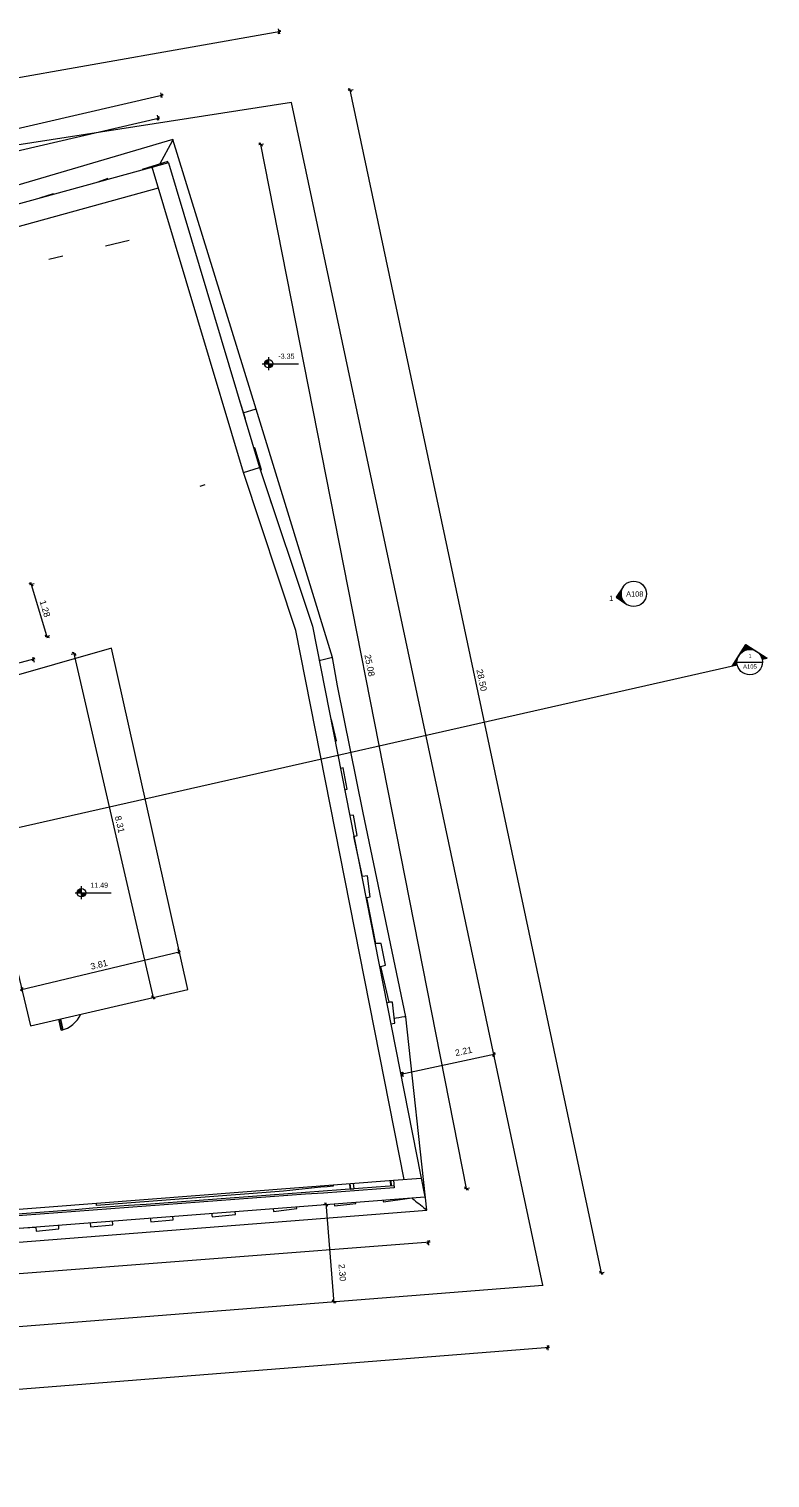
# Model space of a CAD drawing. Header units: millimetres. Extents: x -59427 to 524, y -410223 to 3435.
# Drawn here: x -27299 to -9823, y -410064 to -375908 of the extents above; entities that cross this region are included whole.
import ezdxf

# ---------------------------------------------------------------- set-up
doc = ezdxf.new("R2010")
doc.units = ezdxf.units.MM
for name, color, linetype, lineweight in [('A-ANNO-DIMS', 211, 'Continuous', 9), ('A-ANNO-DIMS-50', 211, 'Continuous', 9), ('A-DETL-THIN', 151, 'Continuous', 18), ('A-DOOR', 31, 'Continuous', 18), ('A-FLOR', 192, 'Continuous', 18), ('A-FLOR-HRAL', 11, 'Continuous', 18), ('A-GLAZ', 151, 'Continuous', 18), ('A-WALL', 113, 'Continuous', 18), ('G-ANNO-DIMS', 111, 'Continuous', 9), ('G-ANNO-SYMB', 111, 'Continuous', 9)]:
    doc.layers.add(name, color=color, linetype=linetype, lineweight=lineweight)
doc.styles.add('Arial', font='arial.ttf', dxfattribs={"height": 125})
doc.styles.add('Arial_1', font='arial.ttf', dxfattribs={"height": 100})
doc.styles.add('Arial_2', font='arial.ttf', dxfattribs={"height": 120})
doc.styles.add('Arial_3', font='arial.ttf', dxfattribs={"height": 150})
doc.dimstyles.new('3mm', dxfattribs={"dimscale": 304.8, "dimtxt": 153.03891, "dimasz": 0.246063, "dimexe": 0.229659, "dimexo": 0.0625, "dimgap": 0.082021, "dimtad": 1, "dimlfac": 0.001, "dimrnd": 0.01, "dimzin": 0, "dimdsep": 46, "dimtxsty": 'Arial_3', "dimblk1": 'OBLIQUE', "dimblk2": 'OBLIQUE', "dimsah": 1, "dimcen": 0.09, "dimdle": 0.131234, "dimazin": 0, "dimtfac": 1, "dimtdec": 4, "dimtix": 1, "dimtmove": 0, "dimatfit": 3, "dimfxl": 0.147638, "dimfxlon": 1, "dimtvp": 1, "dimtolj": 1, "dimtzin": 0, "dimarcsym": 2})
doc.dimstyles.new('3mm_1', dxfattribs={"dimscale": 304.8, "dimtxt": 153.03891, "dimasz": 0.246063, "dimexe": 0.229659, "dimexo": 0.0625, "dimgap": 0.082021, "dimtad": 1, "dimlfac": 0.001, "dimrnd": 0.01, "dimzin": 0, "dimdsep": 46, "dimtxsty": 'Arial_3', "dimblk1": 'OBLIQUE', "dimblk2": 'OBLIQUE', "dimsah": 1, "dimcen": 0.09, "dimdle": 0.131234, "dimazin": 0, "dimtfac": 1, "dimtdec": 4, "dimtix": 1, "dimtmove": 2, "dimatfit": 3, "dimfxl": 0.147638, "dimfxlon": 1, "dimtvp": 1, "dimtolj": 1, "dimtzin": 0, "dimarcsym": 2})

# ---------------------------------------------------------------- blocks, each defined once
blk = doc.blocks.new('Railings 1 - Railings 1-518109-00_Site')
at = {"layer": 'A-FLOR-HRAL'}
for p, q in [((-23904, -378513), (-36913, -382349)), ((-23925, -378552), (-24213, -379090)), ((-21942, -384870), (-23904, -378513)), ((-24027, -379033), (-24630, -379217)), ((-24018, -379064), (-24027, -379033)), ((-25441, -379435), (-25674, -379518)), ((-25435, -379452), (-25441, -379435)), ((-24630, -379217), (-24626, -379230)), ((-26726, -379796), (-27049, -379894)), ((-26723, -379805), (-26726, -379796)), ((-33309, -381603), (-33823, -381751)), ((-33823, -381751), (-33823, -381751)), ((-33306, -381610), (-33309, -381603)), ((-34712, -381988), (-35221, -382115)), ((-35221, -382115), (-35212, -382152)), ((-34710, -381995), (-34712, -381988)), ((-36913, -382349), (-36174, -385451)), ((-36876, -382370), (-36312, -382697)), ((-36098, -383907), (-36037, -383886)), ((-22190, -385094), (-22351, -384600)), ((-21972, -384879), (-22235, -384958)), ((-20139, -390723), (-21942, -384870)), ((-22201, -385099), (-22190, -385094)), ((-36174, -385451), (-36143, -385443)), ((-35702, -385338), (-36143, -385443)), ((-21973, -385784), (-21994, -385791)), ((-21819, -386296), (-21973, -385784)), ((-21839, -386302), (-21819, -386296)), ((-21599, -387013), (-21602, -387014)), ((-21535, -387216), (-21599, -387013)), ((-51824, -389112), (-53699, -389592)), ((-51816, -389142), (-51824, -389112)), ((-51816, -389142), (-51667, -389725)), ((-53699, -389592), (-53549, -390203)), ((-51318, -389698), (-51786, -389824)), ((-51272, -389867), (-51318, -389698)), ((-51800, -389759), (-51667, -389725)), ((-51754, -389969), (-51272, -389867)), ((-52867, -390289), (-52871, -390272)), ((-52731, -390241), (-52728, -390253)), ((-20167, -392181), (-20182, -392184)), ((-20050, -392688), (-20167, -392181)), ((-20081, -392695), (-20050, -392688)), ((-19893, -393327), (-19954, -393340)), ((-19795, -393823), (-19893, -393327)), ((-52728, -393561), (-50977, -400719)), ((-52432, -393487), (-52410, -393592)), ((-52410, -393592), (-52341, -393580)), ((-19856, -393839), (-19795, -393823)), ((-19643, -394438), (-19736, -394446)), ((-19558, -394921), (-19643, -394438)), ((-18412, -399191), (-19418, -394384)), ((-51994, -394989), (-52047, -395008)), ((-52047, -395008), (-51947, -395483)), ((-19637, -394945), (-19558, -394921)), ((-19437, -395889), (-19637, -394945)), ((-51947, -395483), (-51875, -395483)), ((-19319, -395866), (-19437, -395889)), ((-19249, -396366), (-19319, -395866)), ((-19332, -396383), (-19249, -396366)), ((-19118, -397467), (-19332, -396383)), ((-51558, -396790), (-51638, -396815)), ((-51638, -396815), (-51539, -397325)), ((-51539, -397325), (-51452, -397304)), ((-51452, -397304), (-51128, -398645)), ((-18993, -397467), (-19118, -397467)), ((-18893, -397973), (-18993, -397467)), ((-18999, -398003), (-18893, -397973)), ((-18804, -398848), (-18999, -398003)), ((-51128, -398645), (-51233, -398684)), ((-51233, -398684), (-51141, -399155)), ((-18865, -398860), (-18804, -398848)), ((-18782, -398844), (-18804, -398848)), ((-18725, -398844), (-18782, -398844)), ((-18672, -399346), (-18725, -398844)), ((-51141, -399155), (-51001, -399155)), ((-51001, -399155), (-50715, -400500)), ((-17919, -403747), (-18412, -399191)), ((-18768, -399356), (-18672, -399346)), ((-50715, -400500), (-50813, -400539)), ((-50813, -400539), (-50779, -400675)), ((-18780, -403050), (-18770, -403186)), ((-18768, -403049), (-18759, -403185)), ((-21539, -403709), (-21530, -403782)), ((-21530, -403782), (-20984, -403715)), ((-20984, -403715), (-20989, -403666)), ((-20104, -403598), (-20094, -403647)), ((-20094, -403647), (-19588, -403594)), ((-19588, -403594), (-19588, -403558)), ((-18952, -403509), (-18935, -403556)), ((-18935, -403556), (-18326, -403470)), ((-18326, -403470), (-18327, -403460)), ((-44925, -405864), (-17919, -403747)), ((-25859, -404043), (-25851, -404143)), ((-25318, -404100), (-25328, -404002)), ((-24439, -403934), (-24425, -404026)), ((-24425, -404026), (-23897, -403978)), ((-23897, -403978), (-23905, -403892)), ((-22991, -403821), (-22978, -403908)), ((-22978, -403908), (-22426, -403850)), ((-22426, -403850), (-22433, -403778)), ((-29604, -404333), (-29593, -404424)), ((-29593, -404424), (-29051, -404367)), ((-29051, -404367), (-29060, -404291)), ((-28348, -404236), (-28337, -404327)), ((-28337, -404327), (-27813, -404287)), ((-27813, -404287), (-27825, -404196)), ((-27423, -404164), (-27137, -404151)), ((-27137, -404151), (-27130, -404246)), ((-27130, -404246), (-26593, -404190)), ((-26593, -404190), (-26593, -404100)), ((-25851, -404143), (-25318, -404100)), ((-34855, -404759), (-34857, -404740)), ((-33858, -404663), (-33852, -404714)), ((-33852, -404714), (-33445, -404671)), ((-33445, -404671), (-33448, -404631)), ((-32513, -404558), (-32504, -404618)), ((-32504, -404618), (-31976, -404577)), ((-31976, -404577), (-31980, -404517)), ((-31134, -404452), (-31122, -404516)), ((-31122, -404516), (-30583, -404483)), ((-30583, -404483), (-30591, -404410)), ((-39727, -405135), (-39260, -405089)), ((-39260, -405089), (-39261, -405081)), ((-35376, -404780), (-35374, -404795)), ((-35374, -404795), (-34855, -404759)), ((-42627, -405348), (-42481, -405330)), ((-42627, -405341), (-42627, -405348)), ((-41168, -405228), (-41166, -405239)), ((-41166, -405239), (-40647, -405203)), ((-40647, -405203), (-40647, -405188)), ((-39731, -405117), (-39727, -405135))]:
    blk.add_line(p, q, dxfattribs=at)
at = {"layer": 'A-FLOR-HRAL', "flags": 128}
for points in [[(-21942, -384870), (-21943, -384870), (-21947, -384871), (-21953, -384873), (-21962, -384876), (-21972, -384879)], [(-20169, -390730), (-20234, -390746), (-20299, -390762), (-20364, -390778), (-20429, -390794), (-20455, -390801)], [(-19418, -394384), (-20020, -391394), (-20139, -390723)], [(-18443, -399195), (-18509, -399205), (-18576, -399214), (-18642, -399224), (-18684, -399230)]]:
    blk.add_lwpolyline(points, dxfattribs=at)
at = {"layer": 'A-FLOR-HRAL'}
blk.add_arc((-34869, -383474), 1304, 117.54, 199.4076, dxfattribs=at)
for points, knots in [([(-23904, -378513), (-23904, -378513), (-23904, -378514), (-23907, -378518), (-23909, -378523), (-23912, -378528), (-23914, -378533), (-23919, -378541), (-23922, -378547), (-23925, -378552)], [0.1666667, 0.1666667, 0.1666667, 0.1666667, 0.3333333, 0.5, 0.5833333, 0.6666667, 0.75, 0.8333333, 1, 1, 1, 1]), ([(-36913, -382349), (-36913, -382349), (-36912, -382349), (-36908, -382352), (-36903, -382354), (-36899, -382357), (-36894, -382360), (-36886, -382364), (-36880, -382368), (-36876, -382370)], [0.1666667, 0.1666667, 0.1666667, 0.1666667, 0.3333333, 0.5, 0.5833333, 0.6666667, 0.75, 0.8333333, 1, 1, 1, 1]), ([(-53699, -389592), (-53699, -389592), (-53699, -389592), (-53698, -389592), (-53697, -389593), (-53696, -389593), (-53694, -389594), (-53693, -389595), (-53692, -389596), (-53690, -389597), (-53687, -389598), (-53685, -389600), (-53683, -389601), (-53681, -389602), (-53679, -389603), (-53677, -389605), (-53674, -389606), (-53669, -389610), (-53664, -389612), (-53661, -389614)], [0.1428571, 0.1428571, 0.1428571, 0.1428571, 0.2142857, 0.25, 0.2857143, 0.3571429, 0.3928571, 0.4285714, 0.4642857, 0.5, 0.5714286, 0.6071429, 0.6428571, 0.6785714, 0.7142857, 0.75, 0.7857143, 0.8571429, 1, 1, 1, 1]), ([(-53661, -389614), (-53552, -389678), (-53424, -389754), (-53296, -389830), (-53277, -389841)], [0, 0, 0, 0, 0.4444444, 0.5239717, 0.5239717, 0.5239717, 0.5239717]), ([(-20139, -390723), (-20139, -390723), (-20139, -390723), (-20141, -390723), (-20150, -390725), (-20160, -390728), (-20166, -390729), (-20169, -390730)], [-0.8571429, -0.8571429, -0.8571429, -0.8571429, -0.7857143, -0.5714286, -0.2857143, -0.1428571, 0, 0, 0, 0]), ([(-18412, -399191), (-18412, -399191), (-18412, -399191), (-18415, -399191), (-18424, -399193), (-18434, -399194), (-18440, -399195), (-18443, -399195)], [-0.8571429, -0.8571429, -0.8571429, -0.8571429, -0.7857143, -0.5714286, -0.2857143, -0.1428571, 0, 0, 0, 0]), ([(-18276, -403456), (-18269, -403462), (-18162, -403550), (-18054, -403637), (-17954, -403719)], [-0.4763319, -0.4763319, -0.4763319, -0.4763319, -0.4444444, 0, 0, 0, 0]), ([(-17954, -403719), (-17952, -403720), (-17949, -403723), (-17945, -403726), (-17942, -403729), (-17939, -403731), (-17937, -403732), (-17936, -403734), (-17933, -403736), (-17931, -403738), (-17929, -403739), (-17928, -403741), (-17926, -403742), (-17925, -403743), (-17924, -403744), (-17922, -403745), (-17921, -403745), (-17921, -403746), (-17920, -403747), (-17920, -403747), (-17919, -403747), (-17920, -403747)], [-1, -1, -1, -1, -0.8928571, -0.8392857, -0.7857143, -0.7321429, -0.7053571, -0.6785714, -0.625, -0.5714286, -0.5357143, -0.5, -0.4642857, -0.4285714, -0.3928571, -0.3571429, -0.3214286, -0.2857143, -0.25, -0.2142857, -0.1428571, -0.1428571, -0.1428571, -0.1428571])]:
    blk.add_open_spline(points, degree=3, knots=knots, dxfattribs=at)
blk = doc.blocks.new('Doors_IntSgl - 0_75x2_3m-1609931-00_Site')
at = {"layer": 'A-DOOR'}
for p, q in [((295, 726), (295, 460)), ((333, 726), (295, 726)), ((295, 460), (295, 726)), ((295, 726), (333, 726)), ((333, 460), (333, 726)), ((333, 726), (333, 460))]:
    blk.add_line(p, q, dxfattribs=at)
blk.add_arc((333, 60), 666, 90, 143.0334, dxfattribs=at)
blk = doc.blocks.new('Windows 6 - Windows 6-2048703-00_Site')
at = {"layer": 'A-GLAZ'}
for p, q in [((-19712, -403254), (-19725, -403123)), ((-19720, -403179), (-19723, -403179)), ((-19714, -403254), (-19712, -403254)), ((-19712, -403254), (-19640, -403246)), ((-19653, -403117), (-19640, -403246)), ((-19640, -403246), (-19639, -403250))]:
    blk.add_line(p, q, dxfattribs=at)
blk = doc.blocks.new('Elevation - Filled_Arrow-192978-00_Site')
at = {"layer": 'G-ANNO-SYMB'}
blk.add_circle((0, 0), 6, dxfattribs=at)
blk = doc.blocks.new('Elevation - Filled_Arrow-192707-00_Site')
at = {"layer": 'G-ANNO-SYMB'}
h = blk.add_hatch(color=256, dxfattribs=at)
edge = h.paths.add_edge_path()
edge.add_line((-4.24, 4.24), (0, 8.48))
edge.add_line((0, 8.48), (4.24, 4.24))
edge.add_arc((0, 0), 6, 45, 135)
for p, q in [((0, 8.48), (-4.24, 4.24)), ((0, 8.48), (-4.24, 4.24)), ((4.24, 4.24), (0, 8.48)), ((4.24, 4.24), (0, 8.48))]:
    blk.add_line(p, q, dxfattribs=at)
blk.add_arc((0, 0), 6, 45, 135, dxfattribs=at)
blk.add_arc((0, 0), 6, 45, 135, dxfattribs=at)
blk = doc.blocks.new('Section - Standard-1049-00_Site')
at = {"layer": 'G-ANNO-SYMB'}
h = blk.add_hatch(color=256, dxfattribs=at)
edge = h.paths.add_edge_path()
edge.add_line((-6, 8.49), (-6, 6))
edge.add_arc((-6, 0), 6, 90, 135)
edge.add_line((-10.24, 4.24), (-6, 8.49))
h = blk.add_hatch(color=256, dxfattribs=at)
edge = h.paths.add_edge_path()
edge.add_line((-6, 8.49), (-1.76, 4.24))
edge.add_arc((-6, 0), 6, 45, 90)
edge.add_line((-6, 6), (-6, 8.49))
h = blk.add_hatch(color=256, dxfattribs=at)
edge = h.paths.add_edge_path()
edge.add_line((-14.49, 0), (-10.24, 4.24))
edge.add_arc((-6, 0), 6, 135, 180)
edge.add_line((-12, 0), (-14.49, 0))
h = blk.add_hatch(color=256, dxfattribs=at)
edge = h.paths.add_edge_path()
edge.add_line((2.49, 0), (0, 0))
edge.add_arc((-6, 0), 6, 360, 405)
edge.add_line((-1.76, 4.24), (2.49, 0))
for p, q in [((-6, 8.49), (-14.49, 0)), ((-6, 8.49), (-10.24, 4.24)), ((-6, 8.49), (2.49, 0)), ((-6, 6), (-6, 8.49)), ((-6, 8.49), (-6, 6)), ((-1.76, 4.24), (-6, 8.49)), ((-10.24, 4.24), (-14.49, 0)), ((-14.49, 0), (-12, 0)), ((2.49, 0), (-1.76, 4.24)), ((0, 0), (2.49, 0)), ((-12, 0), (-14.49, 0)), ((0, 0), (2.49, 0))]:
    blk.add_line(p, q, dxfattribs=at)
for start, end in [(360, 180), (135, 180), (180, 360), (90, 135), (45, 90), (360, 45)]:
    blk.add_arc((-6, 0), 6, start, end, dxfattribs=at)
blk = doc.blocks.new('Spot Elevations - Standard-23738-00_Site')
at = {"layer": 'G-ANNO-DIMS'}
h = blk.add_hatch(color=256, dxfattribs=at)
edge = h.paths.add_edge_path()
edge.add_line((-2, 0), (-4, 0))
edge.add_arc((-2, 0), 2, 90, 180, ccw=False)
edge.add_line((-2, 2), (-2, 0))
h = blk.add_hatch(color=256, dxfattribs=at)
edge = h.paths.add_edge_path()
edge.add_line((-2, 0), (0, 0))
edge.add_arc((-2, 0), 2, 270, 360, ccw=False)
edge.add_line((-2, -2), (-2, 0))
for p, q in [((-5, 0), (12, 0)), ((-2, -3), (-2, 3))]:
    blk.add_line(p, q, dxfattribs=at)
blk.add_circle((-2, 0), 2, dxfattribs=at)
blk = doc.blocks.new('DIMBLOCK5-00_Site')
at = {"layer": 'A-ANNO-DIMS-50'}
for p, q in [((-26234, -390637), (-26302, -390653)), ((-26234, -390637), (-26279, -390609)), ((-24355, -398774), (-26243, -390598)), ((-26234, -390637), (-26190, -390627)), ((-26234, -390637), (-26189, -390665)), ((-24364, -398735), (-24409, -398707)), ((-24364, -398735), (-24408, -398745)), ((-24364, -398735), (-24296, -398719)), ((-24364, -398735), (-24319, -398763))]:
    blk.add_line(p, q, dxfattribs=at)
at = {"layer": 'A-ANNO-DIMS-50', "color": 0, "insert": (-25130, -394439), "char_height": 150, "width": 485.96, "attachment_point": 1, "rotation": 283, "line_spacing_factor": 0.941778, "style": 'Arial_3'}
blk.add_mtext('8.31', dxfattribs=at)
blk = doc.blocks.new('_Oblique')
at = {"color": 0, "linetype": 'ByBlock', "lineweight": -2}
blk.add_line((-0.5, -0.5), (0.5, 0.5), dxfattribs=at)
blk = doc.blocks.new('DIMBLOCK6-00_Site')
at = {"layer": 'A-ANNO-DIMS-50'}
for p, q in [((-27504, -398555), (-23726, -397651)), ((-23765, -397661), (-23792, -397706)), ((-23765, -397661), (-23781, -397593)), ((-23765, -397661), (-23737, -397615)), ((-23765, -397661), (-23754, -397704)), ((-27465, -398546), (-27493, -398591)), ((-27465, -398546), (-27476, -398502)), ((-27465, -398546), (-27438, -398501)), ((-27465, -398546), (-27449, -398614))]:
    blk.add_line(p, q, dxfattribs=at)
at = {"layer": 'A-ANNO-DIMS-50', "color": 0, "insert": (-25863, -397937), "char_height": 150, "width": 485.96, "attachment_point": 1, "rotation": 13.4568, "line_spacing_factor": 0.941778, "style": 'Arial_3'}
blk.add_mtext('3.81', dxfattribs=at)
blk = doc.blocks.new('DIMBLOCK13-00_Site')
at = {"layer": 'A-ANNO-DIMS-50'}
for p, q in [((-27196, -390766), (-27208, -390722)), ((-27196, -390766), (-27170, -390720)), ((-27158, -390755), (-31598, -391945)), ((-27196, -390766), (-27223, -390812)), ((-27196, -390766), (-27178, -390833)), ((-31559, -391935), (-31586, -391981)), ((-31559, -391935), (-31571, -391891)), ((-31559, -391935), (-31533, -391889)), ((-31559, -391935), (-31541, -392003))]:
    blk.add_line(p, q, dxfattribs=at)
at = {"layer": 'A-ANNO-DIMS-50', "color": 0, "insert": (-29630, -391191), "char_height": 150, "width": 485.96, "attachment_point": 1, "rotation": 15, "line_spacing_factor": 0.941778, "style": 'Arial_3'}
blk.add_mtext('4.52', dxfattribs=at)
blk = doc.blocks.new('DIMBLOCK14-00_Site')
at = {"layer": 'A-ANNO-DIMS-50'}
for p, q in [((-27245, -388998), (-27291, -388973)), ((-27245, -388998), (-27288, -389011)), ((-26861, -390265), (-27256, -388959)), ((-27245, -388998), (-27178, -388977)), ((-27245, -388998), (-27198, -389023)), ((-26873, -390226), (-26920, -390201)), ((-26873, -390226), (-26916, -390239)), ((-26873, -390226), (-26806, -390206)), ((-26873, -390226), (-26826, -390251))]:
    blk.add_line(p, q, dxfattribs=at)
at = {"layer": 'A-ANNO-DIMS-50', "color": 0, "insert": (-26907, -389355), "char_height": 150, "width": 485.96, "attachment_point": 1, "rotation": 286.828, "line_spacing_factor": 0.941778, "style": 'Arial_3'}
blk.add_mtext('1.28', dxfattribs=at)
blk = doc.blocks.new('DIMBLOCK26-00_Site')
at = {"layer": 'A-ANNO-DIMS-50'}
for p, q in [((-53287, -409997), (-15025, -406981)), ((-15065, -406984), (-15100, -407024)), ((-15065, -406984), (-15069, -406939)), ((-15065, -406984), (-15031, -406943)), ((-15065, -406984), (-15060, -407053)), ((-53247, -409994), (-53281, -410035)), ((-53247, -409994), (-53250, -409949)), ((-53247, -409994), (-53212, -409954)), ((-53247, -409994), (-53241, -410064))]:
    blk.add_line(p, q, dxfattribs=at)
at = {"layer": 'A-ANNO-DIMS-50', "color": 0, "insert": (-33653, -408229), "char_height": 150, "width": 624.4, "attachment_point": 1, "rotation": 4.5085, "line_spacing_factor": 0.941778, "style": 'Arial_3'}
blk.add_mtext('38.30', dxfattribs=at)
blk = doc.blocks.new('DIMBLOCK28-00_Site')
at = {"layer": 'A-ANNO-DIMS-50'}
for p, q in [((-21360, -375970), (-58445, -382509)), ((-21400, -375977), (-21430, -376020)), ((-21400, -375977), (-21412, -375908)), ((-21400, -375977), (-21369, -375933)), ((-21400, -375977), (-21392, -376021)), ((-58405, -382502), (-58436, -382545)), ((-58405, -382502), (-58417, -382433)), ((-58405, -382502), (-58375, -382459)), ((-58405, -382502), (-58397, -382546))]:
    blk.add_line(p, q, dxfattribs=at)
at = {"layer": 'A-ANNO-DIMS-50', "color": 0, "insert": (-40197, -379068), "char_height": 150, "width": 624.4, "attachment_point": 1, "rotation": 10, "line_spacing_factor": 0.941778, "style": 'Arial_3'}
blk.add_mtext('37.58', dxfattribs=at)
blk = doc.blocks.new('DIMBLOCK29-00_Site')
at = {"layer": 'A-ANNO-DIMS-50'}
for p, q in [((-19725, -377347), (-19770, -377318)), ((-19725, -377347), (-19769, -377356)), ((-13792, -405263), (-19734, -377308)), ((-19725, -377347), (-19657, -377332)), ((-19725, -377347), (-19681, -377376)), ((-13800, -405224), (-13844, -405195)), ((-13800, -405224), (-13844, -405233)), ((-13800, -405224), (-13731, -405209)), ((-13800, -405224), (-13755, -405253))]:
    blk.add_line(p, q, dxfattribs=at)
at = {"layer": 'A-ANNO-DIMS-50', "color": 0, "insert": (-16602, -390985), "char_height": 150, "width": 624.4, "attachment_point": 1, "rotation": 282, "line_spacing_factor": 0.941778, "style": 'Arial_3'}
blk.add_mtext('28.50', dxfattribs=at)
blk = doc.blocks.new('DIMBLOCK35-00_Site')
at = {"layer": 'A-ANNO-DIMS-50'}
for p, q in [((-36761, -380899), (-24214, -378002)), ((-24253, -378011), (-24282, -378056)), ((-24253, -378011), (-24269, -377943)), ((-24253, -378011), (-24225, -377966)), ((-24253, -378011), (-24243, -378055)), ((-36761, -380899), (-36777, -380831)), ((-36761, -380899), (-36789, -380944)), ((-36761, -380899), (-36733, -380854)), ((-36761, -380899), (-36751, -380943))]:
    blk.add_line(p, q, dxfattribs=at)
at = {"layer": 'A-ANNO-DIMS-50', "color": 0, "insert": (-30810, -379299), "char_height": 150, "width": 624.4, "attachment_point": 1, "rotation": 13, "line_spacing_factor": 0.941778, "style": 'Arial_3'}
blk.add_mtext('12.84', dxfattribs=at)
blk = doc.blocks.new('DIMBLOCK36-00_Site')
at = {"layer": 'A-ANNO-DIMS-50'}
for p, q in [((-24172, -377479), (-24188, -377411)), ((-24133, -377470), (-54426, -384464)), ((-24172, -377479), (-24200, -377524)), ((-24172, -377479), (-24144, -377434)), ((-24172, -377479), (-24162, -377523)), ((-54387, -384455), (-54415, -384500)), ((-54387, -384455), (-54403, -384387)), ((-54387, -384455), (-54359, -384410)), ((-54387, -384455), (-54377, -384499))]:
    blk.add_line(p, q, dxfattribs=at)
at = {"layer": 'A-ANNO-DIMS-50', "color": 0, "insert": (-40228, -380961), "char_height": 150, "width": 624.4, "attachment_point": 1, "rotation": 13, "line_spacing_factor": 0.941778, "style": 'Arial_3'}
blk.add_mtext('31.01', dxfattribs=at)
blk = doc.blocks.new('DIMBLOCK44-00_Site')
at = {"layer": 'A-ANNO-DIMS-50'}
for p, q in [((-21832, -378632), (-21876, -378603)), ((-21832, -378632), (-21876, -378641)), ((-16973, -403278), (-21840, -378593)), ((-21832, -378632), (-21764, -378619)), ((-21832, -378632), (-21788, -378662)), ((-16981, -403238), (-17025, -403209)), ((-16981, -403238), (-17025, -403247)), ((-16981, -403238), (-16912, -403225)), ((-16981, -403238), (-16936, -403268))]:
    blk.add_line(p, q, dxfattribs=at)
at = {"layer": 'A-ANNO-DIMS-50', "color": 0, "insert": (-19241, -390638), "char_height": 150, "width": 624.4, "attachment_point": 1, "rotation": 281.1542, "line_spacing_factor": 0.941778, "style": 'Arial_3'}
blk.add_mtext('25.08', dxfattribs=at)
blk = doc.blocks.new('DIMBLOCK49-00_Site')
at = {"layer": 'A-ANNO-DIMS-50'}
for p, q in [((-20289, -403616), (-20359, -403621)), ((-20289, -403616), (-20329, -403581)), ((-20105, -405946), (-20292, -403576)), ((-20289, -403616), (-20244, -403612)), ((-20289, -403616), (-20249, -403650)), ((-20109, -405906), (-20153, -405910)), ((-20109, -405906), (-20149, -405872)), ((-20109, -405906), (-20039, -405901)), ((-20109, -405906), (-20068, -405941))]:
    blk.add_line(p, q, dxfattribs=at)
at = {"layer": 'A-ANNO-DIMS-50', "color": 0, "insert": (-19850, -405011), "char_height": 150, "width": 485.96, "attachment_point": 1, "rotation": 274.5085, "line_spacing_factor": 0.941778, "style": 'Arial_3'}
blk.add_mtext('2.30', dxfattribs=at)
blk = doc.blocks.new('DIMBLOCK50-00_Site')
at = {"layer": 'A-ANNO-DIMS-50'}
for p, q in [((-16297, -400074), (-18532, -400549)), ((-16336, -400082), (-16365, -400126)), ((-16336, -400082), (-16351, -400013)), ((-16336, -400082), (-16307, -400037)), ((-16336, -400082), (-16327, -400126)), ((-18493, -400540), (-18522, -400585)), ((-18493, -400540), (-18503, -400496)), ((-18493, -400540), (-18464, -400496)), ((-18493, -400540), (-18479, -400609))]:
    blk.add_line(p, q, dxfattribs=at)
at = {"layer": 'A-ANNO-DIMS-50', "color": 0, "insert": (-17264, -399974), "char_height": 150, "width": 485.96, "attachment_point": 1, "rotation": 12, "line_spacing_factor": 0.941778, "style": 'Arial_3'}
blk.add_mtext('2.21', dxfattribs=at)
blk = doc.blocks.new('DIMBLOCK51-00_Site')
at = {"layer": 'A-ANNO-DIMS-50'}
for p, q in [((-17841, -404504), (-49427, -406949)), ((-17881, -404507), (-17915, -404548)), ((-17881, -404507), (-17884, -404462)), ((-17881, -404507), (-17846, -404467)), ((-17881, -404507), (-17875, -404577)), ((-49387, -406946), (-49422, -406986)), ((-49387, -406946), (-49391, -406901)), ((-49387, -406946), (-49353, -406906)), ((-49387, -406946), (-49382, -407016))]:
    blk.add_line(p, q, dxfattribs=at)
at = {"layer": 'A-ANNO-DIMS-50', "color": 0, "insert": (-33910, -405528), "char_height": 150, "width": 624.4, "attachment_point": 1, "rotation": 4.4259, "line_spacing_factor": 0.941778, "style": 'Arial_3'}
blk.add_mtext('31.60', dxfattribs=at)

msp = doc.modelspace()

# ---------------------------------------------------------------- linework, layer by layer
at = {"layer": 'A-DETL-THIN'}
for p, q in [((-23152.476, -386655.997), (-23266.169, -386694.386)), ((-15180.847, -405517.527), (-15175.628, -405516.418))]:
    msp.add_line(p, q, dxfattribs=at)
at = {"layer": 'A-FLOR'}
for p, q in [((-21106.33, -377640.32), (-58247.044, -383398.53)), ((-15180.847, -405517.527), (-21106.33, -377640.32)), ((-25356.107, -390502.475), (-29131.014, -391584.912)), ((-23552.449, -398547.659), (-25356.107, -390502.475)), ((-29131.014, -391584.912), (-27260.135, -399403.646)), ((-27260.135, -399403.646), (-23552.449, -398547.659)), ((-45424.091, -405111.786), (-18699.902, -403043.333)), ((-53362.334, -408528.186), (-15180.847, -405517.527))]:
    msp.add_line(p, q, dxfattribs=at)
at = {"layer": 'A-WALL'}
for p, q in [((-24010.92, -379061.712), (-35119.394, -382106.876)), ((-24411.32, -379171.473), (-24220.928, -379111.205)), ((-24220.928, -379111.205), (-24218.564, -379118.633)), ((-24010.92, -379061.712), (-21858.606, -386241.983)), ((-22240.065, -386362.5), (-24396.796, -379167.492)), ((-24248.637, -379661.76), (-34937.778, -382591.972)), ((-25494.128, -381020.599), (-24931.935, -380884.937)), ((-26833.598, -381336.066), (-26501.303, -381258.822)), ((-22240.065, -386362.5), (-21858.606, -386241.983)), ((-21858.606, -386241.983), (-20616.254, -389980.989)), ((-21003.812, -390083.148), (-22240.065, -386362.5)), ((-20616.254, -389980.989), (-17963.978, -403432.345)), ((-18452.164, -403024.158), (-21003.812, -390083.148)), ((-18699.902, -403043.333), (-18050.591, -402993.076)), ((-21296.148, -403299.686), (-25703.347, -403640.803)), ((-20124.328, -403153.584), (-20121.776, -403185.865)), ((-18699.902, -403043.333), (-18686.739, -403223.286)), ((-49470.626, -405870.96), (-17963.978, -403432.345)), ((-25703.347, -403640.803), (-25707.61, -403585.73))]:
    msp.add_line(p, q, dxfattribs=at)
for centre, radius, start, end in [((212393.295, -3562413.878), 3167674.137, 94.183468381, 94.668272386), ((212393.295, -3562413.878), 3167630.531, 94.183468381, 94.668060397), ((-17498.651, -436366.005), 33283.666, 94.5202366, 96.5514246), ((35307.554, -396691.955), 55424.323, 186.6642592, 186.8021819)]:
    msp.add_arc(centre, radius, start, end, dxfattribs=at)
at = {"layer": 'G-ANNO-SYMB'}
for p, q in [((-54261.161, -400772.079), (-10595.727, -390898.306)), ((-10603.115, -390832.139), (-10003.115, -390832.139))]:
    msp.add_line(p, q, dxfattribs=at)

# ---------------------------------------------------------------- block references
at = {"layer": 'A-DOOR', "rotation": 192.9999999999996}
msp.add_blockref('Doors_IntSgl - 0_75x2_3m-1609931-00_Site', (-26374.935, -398727.181), dxfattribs=at)
at = {"layer": 'A-FLOR-HRAL'}
msp.add_blockref('Railings 1 - Railings 1-518109-00_Site', (0, 0), dxfattribs=at)
at = {"layer": 'A-GLAZ'}
msp.add_blockref('Windows 6 - Windows 6-2048703-00_Site', (0, 0), dxfattribs=at)
at = {"layer": 'G-ANNO-DIMS', "xscale": 49.99999999999998, "yscale": 49.99999999999998, "zscale": 49.99999999999998}
for p in [(-21545.98, -383797.31), (-25960.243, -396267.078)]:
    msp.add_blockref('Spot Elevations - Standard-23738-00_Site', p, dxfattribs=at)
at = {"layer": 'G-ANNO-SYMB', "xscale": 49.99999999999998, "yscale": 49.99999999999998, "zscale": 49.99999999999998}
for name, rotation in [('Elevation - Filled_Arrow-192978-00_Site', 11.15423137419538), ('Elevation - Filled_Arrow-192707-00_Site', 101.1542313741953)]:
    msp.add_blockref(name, (-13036.586, -389221.739), dxfattribs=dict(at, rotation=rotation))
at = {"layer": 'G-ANNO-SYMB', "extrusion": (0, 0, -1), "xscale": 49.99999999999998, "yscale": 49.99999999999998, "zscale": 49.99999999999998, "rotation": 347.2583712087263}
msp.add_blockref('Section - Standard-1049-00_Site', (10595.727, -390898.306), dxfattribs=at)

# ---------------------------------------------------------------- texts
at = {"layer": 'G-ANNO-SYMB', "attachment_point": 1}
for s, insert, char_height, width, style in [('A108', (-13216.91, -389164.529), 125, 489.02937, 'Arial'), ('1', (-10331.994, -390637.681), 100, 96.2025, 'Arial_1'), ('A105', (-10459.494, -390887.13), 100, 404.85219, 'Arial_1')]:
    msp.add_mtext(s, dxfattribs=dict(at, insert=insert, char_height=char_height, width=width, style=style))

# ---------------------------------------------------------------- dimensions: what is measured, and where the dimension line sits
at = {"layer": 'A-ANNO-DIMS'}
for base, p1, p2, angle, override, picture, middle in [((-58405.126, -382502.004), (-21391.816, -376021.253), (-58397.312, -382546.321), 10, {"dimpost": '<>', "dimfxl": 37576.365632}, 'DIMBLOCK28-00_Site', (-39920.027, -379139.378)), ((-24253.428, -378011.297), (-36750.699, -380942.704), (-24243.305, -378055.144), 13, {"dimpost": '<>', "dimfxl": 12836.390622}, 'DIMBLOCK35-00_Site', (-30529.977, -379356.095)), ((-27244.661, -388997.662), (-26916.119, -390239.367), (-27287.734, -389010.689), 286.8279941, {"dimpost": '<>', "dimfxl": 1283.645085}, 'DIMBLOCK14-00_Site', (-26961.618, -389582.591)), ((-31559.144, -391934.891), (-27207.811, -390722.367), (-31570.791, -391891.424), 15, {"dimpost": '<>', "dimfxl": 4516.889344}, 'DIMBLOCK13-00_Site', (-29403.946, -391252.238)), ((-23764.695, -397660.648), (-27475.792, -398502.375), (-23754.223, -397704.412), 13.4568063, {"dimpost": '<>', "dimfxl": 3806.156321}, 'DIMBLOCK6-00_Site', (-25638.66, -398004.547)), ((-49387.423, -406945.938), (-17884.248, -404462.457), (-49390.896, -406901.072), 4.4258704, {"dimpost": '<>', "dimfxl": 31600.881613}, 'DIMBLOCK51-00_Site', (-33641.942, -405625.296))]:
    dim = msp.add_linear_dim(base=base, p1=p1, p2=p2, angle=angle, dimstyle='3mm', override=override, dxfattribs=at)
    dim.commit()
    dim.dimension.update_dxf_attribs({"geometry": picture, "text_midpoint": middle})
for base, p1, p2, angle, override, picture, middle, turn in [((-54387.116, -384455.056), (-24161.967, -377523.214), (-54376.994, -384498.902), 13, {"dimpost": '<>', "dimfxl": 31009.80651}, 'DIMBLOCK36-00_Site', (-39901.052, -380987.8), 13), ((-18493.359, -400540.444), (-16326.863, -400125.946), (-18502.715, -400496.427), 12, {"dimpost": '<>', "dimfxl": 2207.167578}, 'DIMBLOCK50-00_Site', (-17005.903, -400021.481), 12), ((-20289.162, -403615.689), (-20153.422, -405909.621), (-20244.301, -403612.151), 274.5085175, {"dimpost": '<>', "dimfxl": 2299.266336}, 'DIMBLOCK49-00_Site', (-19930.692, -405261.394), 274.5085175), ((-15065.24, -406983.67), (-53250.264, -409949.469), (-15068.777, -406938.81), 4.5085175, {"dimpost": '<>', "dimfxl": 38300}, 'DIMBLOCK26-00_Site', (-33334.191, -408304.094), 4.5085175)]:
    dim = msp.add_linear_dim(base=base, p1=p1, p2=p2, angle=angle, dimstyle='3mm_1', override=override, dxfattribs=at)
    dim.commit()
    dim.dimension.update_dxf_attribs({"geometry": picture, "text_midpoint": middle, "dimtype": 160, "text_rotation": turn})

# ---------------------------------------------------------------- next in the draw order: texts
at = {"layer": 'G-ANNO-DIMS', "char_height": 120, "attachment_point": 1, "line_spacing_factor": 0.941778, "style": 'Arial_2', "bg_fill": 3, "box_fill_scale": 1.25, "bg_fill_color": 9, "bg_fill_true_color": 13158600, "bg_fill_transparency": 0}
for s, insert, width in [('-3.35', (-21418.858, -383560.872), 456.90617), ('11.49', (-25852.097, -396030.64), 502.44987)]:
    msp.add_mtext(s, dxfattribs=dict(at, insert=insert, width=width))
at = {"layer": 'G-ANNO-SYMB', "insert": (-13616.893, -389263.98), "char_height": 125, "width": 116.24469, "attachment_point": 1, "style": 'Arial', "bg_fill": 3, "box_fill_scale": 1.25, "bg_fill_color": 9, "bg_fill_true_color": 13158600, "bg_fill_transparency": 0}
msp.add_mtext('1', dxfattribs=at)

# ---------------------------------------------------------------- next in the draw order: dimensions: what is measured, and where the dimension line sits
at = {"layer": 'A-ANNO-DIMS'}
for base, p1, p2, angle, override, picture, middle in [((-19725.4, -377346.795), (-13843.933, -405233.357), (-19769.417, -377356.151), 282, {"dimpost": '<>', "dimfxl": 28500}, 'DIMBLOCK29-00_Site', (-16663.292, -391264.277)), ((-21832.294, -378632.141), (-17024.69, -403247.14), (-21876.444, -378640.846), 281.1542314, {"dimpost": '<>', "dimfxl": 25080.056826}, 'DIMBLOCK44-00_Site', (-19306.75, -390915.636)), ((-26233.543, -390636.765), (-24407.765, -398745.124), (-26189.697, -390626.642), 283, {"dimpost": '<>', "dimfxl": 8311.740821}, 'DIMBLOCK5-00_Site', (-25199.699, -394663.02))]:
    dim = msp.add_linear_dim(base=base, p1=p1, p2=p2, angle=angle, dimstyle='3mm', override=override, dxfattribs=at)
    dim.commit()
    dim.dimension.update_dxf_attribs({"geometry": picture, "text_midpoint": middle})

doc.saveas('drawing.dxf')
